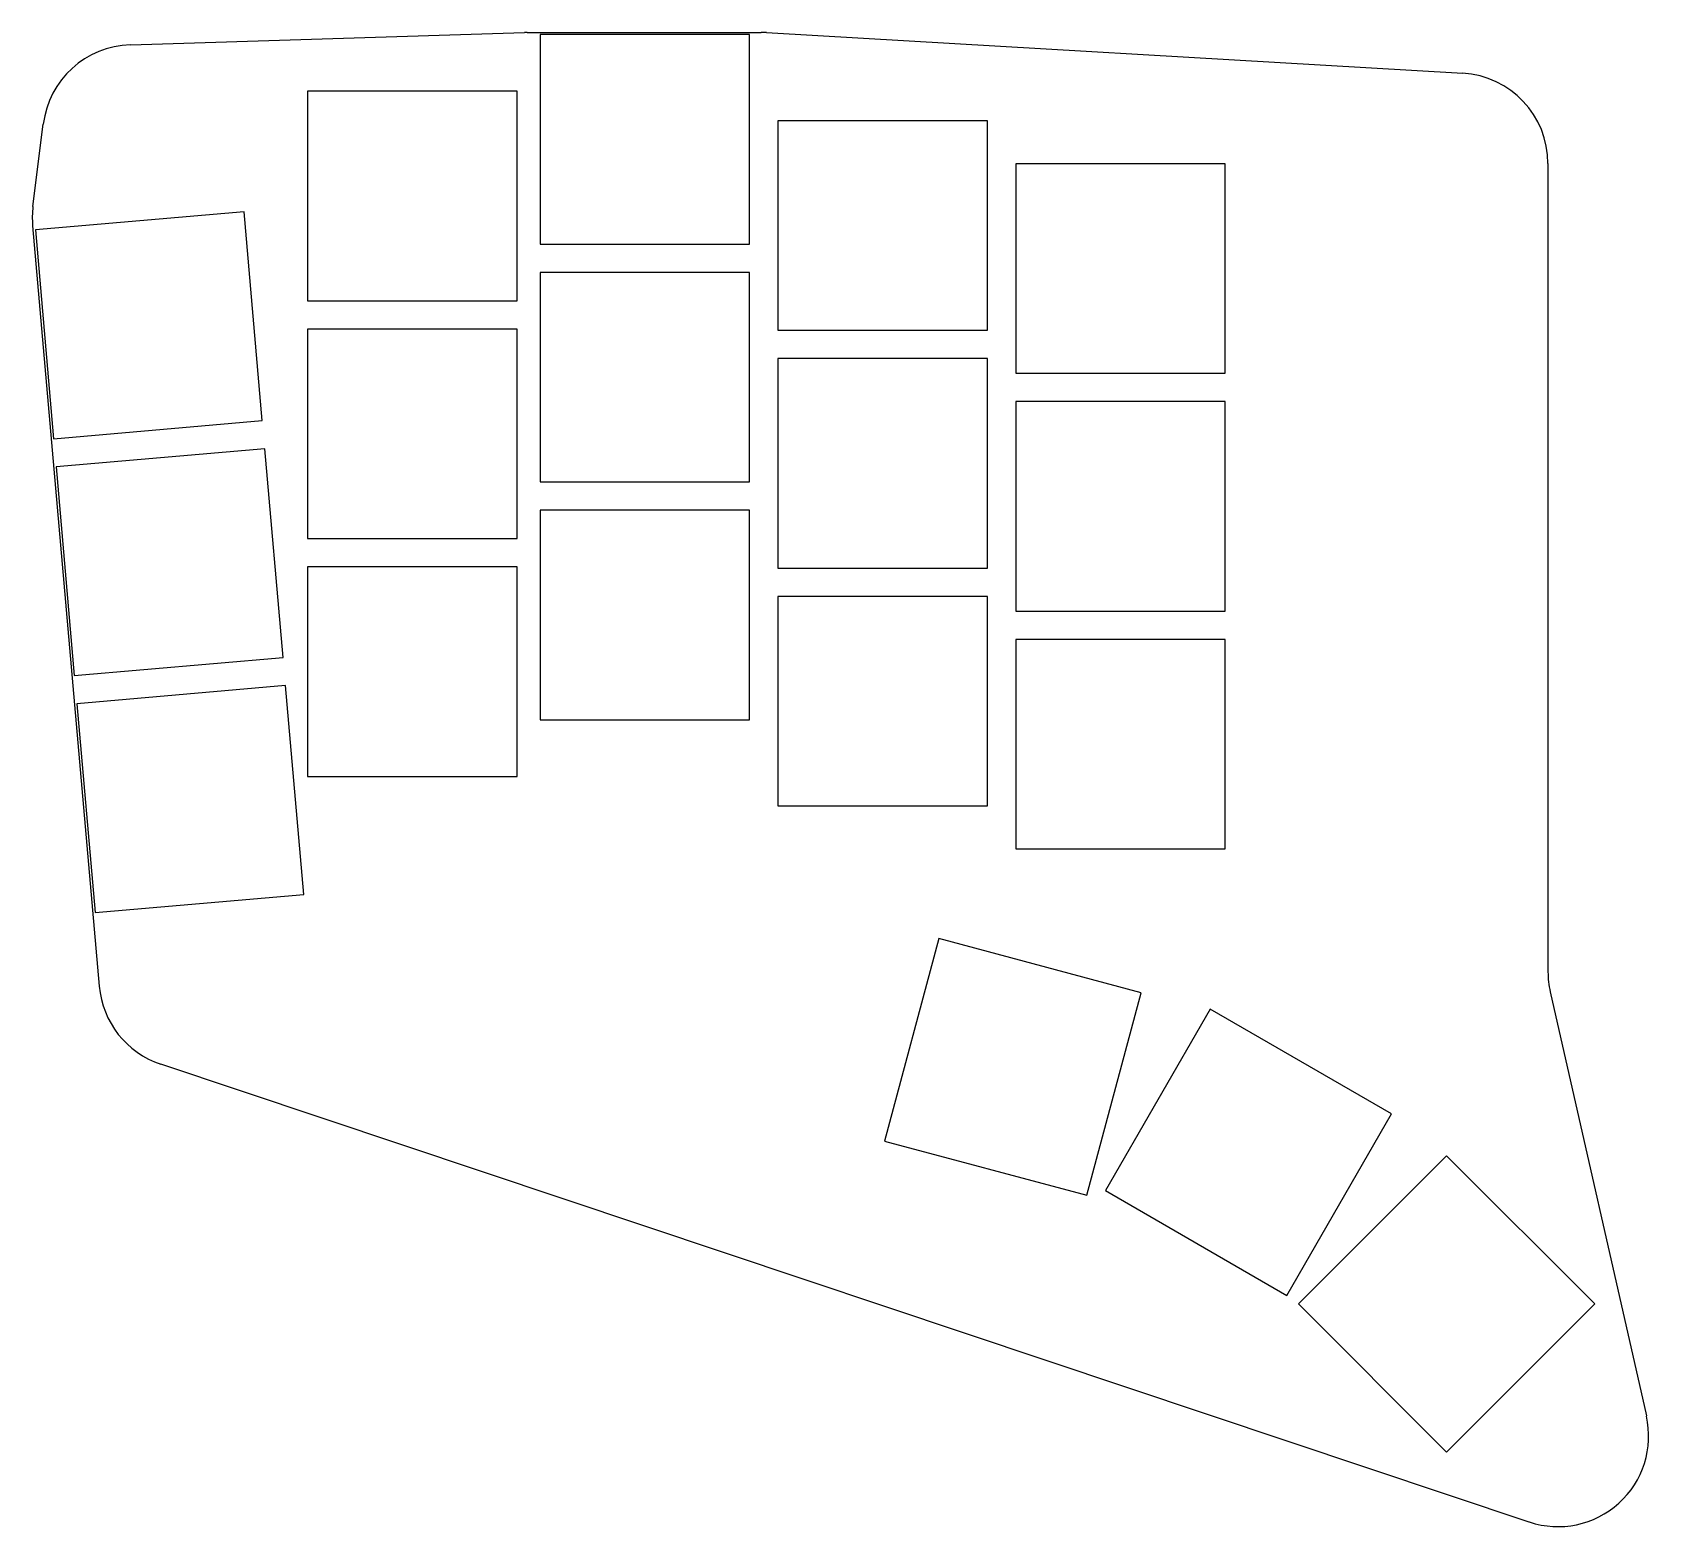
# Model space of a CAD drawing. Header units: millimetres. Extents: x 36 to 179, y -164 to -32.
import ezdxf

# ---------------------------------------------------------------- set-up
doc = ezdxf.new("R2010")
doc.units = ezdxf.units.MM

msp = doc.modelspace()

# ---------------------------------------------------------------- linework, layer by layer
for p, q in [((44.71, -33.39), (79.51, -32.3)), ((79.76, -32.3), (100.4, -32.3)), ((99.38, -32.5), (80.88, -32.5)), ((80.88, -32.5), (80.88, -51)), ((99.38, -51), (99.38, -32.5)), ((100.87, -32.31), (162.35, -35.91)), ((78.86, -37.5), (60.36, -37.5)), ((60.36, -37.5), (60.36, -56)), ((78.86, -56), (78.86, -37.5)), ((36.11, -47.68), (37.02, -40.4)), ((120.38, -40.1), (101.88, -40.1)), ((101.88, -40.1), (101.88, -58.6)), ((120.38, -58.6), (120.38, -40.1)), ((141.38, -43.9), (122.88, -43.9)), ((122.88, -43.9), (122.88, -62.4)), ((141.38, -62.4), (141.38, -43.9)), ((169.88, -43.89), (169.88, -115.25)), ((54.75, -48.14), (36.32, -49.75)), ((56.36, -66.57), (54.75, -48.14)), ((36.08, -49.37), (41.96, -116.52)), ((36.32, -49.75), (37.93, -68.18)), ((80.88, -51), (99.38, -51)), ((99.38, -53.5), (80.88, -53.5)), ((80.88, -53.5), (80.88, -72)), ((99.38, -72), (99.38, -53.5)), ((60.36, -56), (78.86, -56)), ((78.86, -58.5), (60.36, -58.5)), ((60.36, -58.5), (60.36, -77)), ((78.86, -77), (78.86, -58.5)), ((101.88, -58.6), (120.38, -58.6)), ((120.38, -61.1), (101.88, -61.1)), ((101.88, -61.1), (101.88, -79.6)), ((120.38, -79.6), (120.38, -61.1)), ((122.88, -62.4), (141.38, -62.4)), ((141.38, -64.9), (122.88, -64.9)), ((122.88, -64.9), (122.88, -83.4)), ((141.38, -83.4), (141.38, -64.9)), ((37.93, -68.18), (56.36, -66.57)), ((56.58, -69.06), (38.15, -70.67)), ((58.19, -87.49), (56.58, -69.06)), ((38.15, -70.67), (39.76, -89.1)), ((80.88, -72), (99.38, -72)), ((99.38, -74.5), (80.88, -74.5)), ((80.88, -74.5), (80.88, -93)), ((99.38, -93), (99.38, -74.5)), ((60.36, -77), (78.86, -77)), ((78.86, -79.5), (60.36, -79.5)), ((60.36, -79.5), (60.36, -98)), ((78.86, -98), (78.86, -79.5)), ((101.88, -79.6), (120.38, -79.6)), ((120.38, -82.1), (101.88, -82.1)), ((101.88, -82.1), (101.88, -100.6)), ((120.38, -100.6), (120.38, -82.1)), ((122.88, -83.4), (141.38, -83.4)), ((141.38, -85.9), (122.88, -85.9)), ((122.88, -85.9), (122.88, -104.4)), ((141.38, -104.4), (141.38, -85.9)), ((39.76, -89.1), (58.19, -87.49)), ((58.41, -89.98), (39.98, -91.59)), ((60.02, -108.41), (58.41, -89.98)), ((39.98, -91.59), (41.59, -110.02)), ((80.88, -93), (99.38, -93)), ((60.36, -98), (78.86, -98)), ((101.88, -100.6), (120.38, -100.6)), ((122.88, -104.4), (141.38, -104.4)), ((41.59, -110.02), (60.02, -108.41)), ((116.09, -112.32), (111.31, -130.19)), ((133.96, -117.11), (116.09, -112.32)), ((170.08, -117.02), (178.57, -154.47)), ((129.17, -134.98), (133.96, -117.11)), ((140.05, -118.55), (130.8, -134.57)), ((156.07, -127.8), (140.05, -118.55)), ((168.23, -163.83), (47.39, -123.41)), ((146.82, -143.82), (156.07, -127.8)), ((111.31, -130.19), (129.17, -134.98)), ((160.93, -131.5), (147.85, -144.58)), ((174.01, -144.58), (160.93, -131.5)), ((130.8, -134.57), (146.82, -143.82)), ((147.85, -144.58), (160.93, -157.66)), ((160.93, -157.66), (174.01, -144.58))]:
    msp.add_line(p, q)
for centre, start, end in [((79.76, -40.3), 90, 91.7925), ((100.4, -40.3), 86.6529, 90), ((44.96, -41.39), 91.7925, 172.9052), ((161.88, -43.89), 0, 86.6529), ((44.05, -48.67), 172.9052, 185), ((177.88, -115.25), 180, 192.7752), ((49.93, -115.82), 185, 251.5052), ((170.77, -156.24), 251.5052, 12.7752)]:
    msp.add_arc(centre, 8, start, end)

doc.saveas('drawing.dxf')
